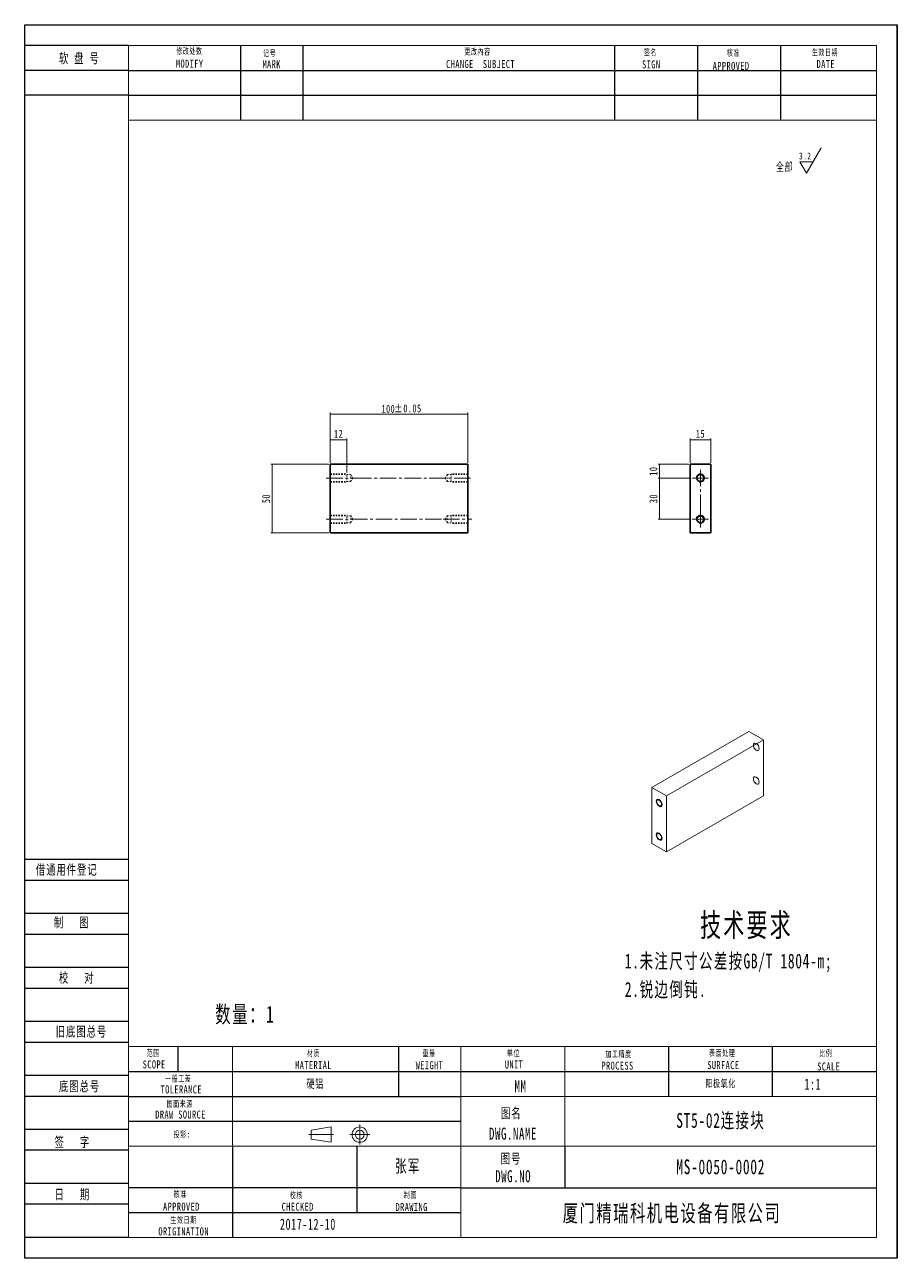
# Model space of a CAD drawing. Header units: millimetres. Extents: x 0 to 2755, y 0 to 898.
# Drawn here: x 702 to 1337, y 0 to 898 of the extents above; entities that cross this region are included whole.
import ezdxf

# ---------------------------------------------------------------- set-up
doc = ezdxf.new("R2010")
doc.units = ezdxf.units.MM
for name, pattern in [('AD_LTYPE3 0 mm', [16, 11, -1, 1, -1, 1, -1]), ('点画线', [18, 12, -2, 2, -2]), ('虚线', [2, 1, -1])]:
    doc.linetypes.add(name, pattern=pattern)
doc.layers.get('0').update_dxf_attribs({"lineweight": 35})
for name, color, linetype, lineweight in [('ACAD0', 7, 'Continuous', 0), ('ACADA-定位3-标高', 171, 'Continuous', 0), ('ACADA-构件3-柱砼', 9, 'Continuous', 0), ('ACADA-构件8-屋面', 7, 'Continuous', 0), ('EB0', 7, 'Continuous', 35), ('中心线层', 1, '点画线', 18), ('尺寸线层', 3, 'Continuous', 18), ('虚线层', 6, '虚线', 18)]:
    doc.layers.add(name, color=color, linetype=linetype, lineweight=lineweight)
doc.styles.add('标准', font='', dxfattribs={"width": 0.667})
doc.styles.get('标准').set_extended_font_data('宋体')
doc.dimstyles.new('标准', dxfattribs={"dimtxt": 5.779688, "dimasz": 3.5, "dimexe": 1, "dimexo": 1, "dimgap": 1.209086, "dimtad": 1, "dimdec": 1, "dimdsep": 46, "dimtxsty": '标准', "dimblk": '_CAXARROW', "dimcen": 0, "dimdle": 6, "dimazin": 2, "dimtfac": 0.707107, "dimtdec": 3, "dimtmove": 0, "dimatfit": 3, "dimfxl": 0, "dimfrac": 2, "dimtolj": 1, "dimlwd": 18, "dimarcsym": 0})

# ---------------------------------------------------------------- blocks, each defined once
blk = doc.blocks.new('*X40')
at = {"layer": '尺寸线层', "linetype": 'Continuous', "lineweight": 18}
for p, q in [((10.39, -2.26), (21.02, 16.15)), ((5.56, 6.11), (15.22, 6.11)), ((10.39, -2.26), (5.56, 6.11))]:
    blk.add_line(p, q, dxfattribs=at)
at = {"layer": '尺寸线层', "linetype": 'Continuous', "lineweight": 18, "line_spacing_factor": 1.15057, "style": '标准'}
for s, insert, char_height, width, attachment_point in [('\\T1.1;3.2', (13.89, 10.25), 4.986, 10.9085, 6), ('\\T1.1;全部', (-5.55, 2.04), 6.165, 27.4622, 5)]:
    blk.add_mtext(s, dxfattribs=dict(at, insert=insert, char_height=char_height, width=width, attachment_point=attachment_point))
blk = doc.blocks.new('*X41')
at = {"layer": '尺寸线层', "linetype": 'Continuous', "lineweight": 18}
for points in [[(924.58, 595.89), (928.08, 595.45), (928.08, 596.32)], [(936.58, 595.89), (933.08, 595.45), (933.08, 596.32)]]:
    blk.add_hatch(color=0, dxfattribs=at).paths.add_polyline_path(points, flags=0)
at = {"layer": '尺寸线层', "color": 0, "linetype": 'Continuous', "lineweight": 18}
for p, q in [((924.58, 579.02), (924.58, 596.89)), ((936.58, 595.89), (924.58, 595.89)), ((936.58, 572.02), (936.58, 596.89))]:
    blk.add_line(p, q, dxfattribs=at)
at = {"layer": '尺寸线层', "color": 0, "linetype": 'Continuous', "lineweight": 18, "insert": (930.58, 600.2), "char_height": 5.78, "width": 8.1213, "attachment_point": 5, "line_spacing_factor": 1.15057, "style": '标准'}
blk.add_mtext('\\T1.1;12', dxfattribs=at)
blk = doc.blocks.new('_CAXARROW')
blk.add_hatch(color=0).paths.add_polyline_path([(0, 0), (-1, 0.125), (-1, -0.125)], flags=0)
blk = doc.blocks.new('*X42')
at = {"layer": '尺寸线层', "linetype": 'Continuous', "lineweight": 18}
for points in [[(1164.03, 578.02), (1163.59, 574.52), (1164.46, 574.52)], [(1164.03, 568.02), (1163.59, 571.52), (1164.46, 571.52)]]:
    blk.add_hatch(color=0, dxfattribs=at).paths.add_polyline_path(points, flags=0)
at = {"layer": '尺寸线层', "color": 0, "linetype": 'Continuous', "lineweight": 18}
for p, q in [((1185.37, 578.02), (1163.03, 578.02)), ((1164.03, 568.02), (1164.03, 578.02)), ((1186.87, 568.02), (1163.03, 568.02))]:
    blk.add_line(p, q, dxfattribs=at)
at = {"layer": '尺寸线层', "color": 0, "linetype": 'Continuous', "lineweight": 18, "insert": (1159.72, 573.02), "char_height": 5.78, "width": 8.2177, "attachment_point": 5, "rotation": 90, "line_spacing_factor": 1.15057, "style": '标准'}
blk.add_mtext('\\T1.1;10', dxfattribs=at)
blk = doc.blocks.new('*X43')
at = {"layer": '尺寸线层', "linetype": 'Continuous', "lineweight": 18}
for points in [[(1164.03, 568.02), (1163.59, 564.52), (1164.46, 564.52)], [(1164.03, 538.02), (1163.59, 541.52), (1164.46, 541.52)]]:
    blk.add_hatch(color=0, dxfattribs=at).paths.add_polyline_path(points, flags=0)
at = {"layer": '尺寸线层', "color": 0, "linetype": 'Continuous', "lineweight": 18}
for p, q in [((1186.87, 568.02), (1163.03, 568.02)), ((1164.03, 538.02), (1164.03, 568.02)), ((1186.87, 538.02), (1163.03, 538.02))]:
    blk.add_line(p, q, dxfattribs=at)
at = {"layer": '尺寸线层', "color": 0, "linetype": 'Continuous', "lineweight": 18, "insert": (1159.72, 553.02), "char_height": 5.78, "width": 8.2177, "attachment_point": 5, "rotation": 90, "line_spacing_factor": 1.15057, "style": '标准'}
blk.add_mtext('\\T1.1;30', dxfattribs=at)
blk = doc.blocks.new('*X44')
at = {"layer": '尺寸线层', "linetype": 'Continuous', "lineweight": 18}
for points in [[(1186.37, 595.89), (1189.87, 596.32), (1189.87, 595.45)], [(1201.37, 595.89), (1197.87, 596.32), (1197.87, 595.45)]]:
    blk.add_hatch(color=0, dxfattribs=at).paths.add_polyline_path(points, flags=0)
at = {"layer": '尺寸线层', "color": 0, "linetype": 'Continuous', "lineweight": 18}
for p, q in [((1186.37, 579.02), (1186.37, 596.89)), ((1186.37, 595.89), (1201.37, 595.89)), ((1201.37, 579.02), (1201.37, 596.89))]:
    blk.add_line(p, q, dxfattribs=at)
at = {"layer": '尺寸线层', "color": 0, "linetype": 'Continuous', "lineweight": 18, "insert": (1193.87, 600.2), "char_height": 5.78, "width": 8.1213, "attachment_point": 5, "line_spacing_factor": 1.15057, "style": '标准'}
blk.add_mtext('\\T1.1;15', dxfattribs=at)
blk = doc.blocks.new('*X46')
at = {"color": 0, "attachment_point": 1, "line_spacing_factor": 1.15057, "style": '标准'}
for s, insert, char_height, width in [('\\T1.1;100', (961.79, 621.28), 5.78, 52.411), ('\\T1.1;%%P0.05', (971.07, 621.57), 5.7797, 35.0895)]:
    blk.add_mtext(s, dxfattribs=dict(at, insert=insert, char_height=char_height, width=width))
blk = doc.blocks.new('*X45')
at = {"layer": '尺寸线层', "linetype": 'Continuous', "lineweight": 18}
for points in [[(924.58, 614.6), (928.08, 614.16), (928.08, 615.03)], [(1024.58, 614.6), (1021.08, 614.16), (1021.08, 615.03)]]:
    blk.add_hatch(color=0, dxfattribs=at).paths.add_polyline_path(points, flags=0)
at = {"layer": '尺寸线层', "color": 0, "linetype": 'Continuous', "lineweight": 18}
for p, q in [((924.58, 579.02), (924.58, 615.6)), ((1024.58, 614.6), (924.58, 614.6)), ((1024.58, 579.02), (1024.58, 615.6))]:
    blk.add_line(p, q, dxfattribs=at)
blk.add_blockref('*X46', (0, 0), dxfattribs=at)
blk = doc.blocks.new('*X47')
at = {"layer": '尺寸线层', "linetype": 'Continuous', "lineweight": 18}
for points in [[(882.22, 578.02), (882.66, 574.52), (881.79, 574.52)], [(882.22, 528.02), (882.66, 531.52), (881.79, 531.52)]]:
    blk.add_hatch(color=0, dxfattribs=at).paths.add_polyline_path(points, flags=0)
at = {"layer": '尺寸线层', "color": 0, "linetype": 'Continuous', "lineweight": 18}
for p, q in [((923.58, 578.02), (881.22, 578.02)), ((882.22, 578.02), (882.22, 528.02)), ((923.58, 528.02), (881.22, 528.02))]:
    blk.add_line(p, q, dxfattribs=at)
at = {"layer": '尺寸线层', "color": 0, "linetype": 'Continuous', "lineweight": 18, "insert": (877.91, 553.02), "char_height": 5.78, "width": 8.2177, "attachment_point": 5, "rotation": 90, "line_spacing_factor": 1.15057, "style": '标准'}
blk.add_mtext('\\T1.1;50', dxfattribs=at)

msp = doc.modelspace()

# ---------------------------------------------------------------- linework, layer by layer
at = {"layer": 'ACAD0', "linetype": 'Continuous', "lineweight": 0}
for p, q in [((777.78, 882.92), (1322.04, 882.92)), ((777.78, 15.12), (777.78, 882.92)), ((1322.04, 882.92), (1322.04, 15.12)), ((777.78, 828.49), (1322.04, 828.49)), ((777.78, 154.21), (1322.04, 154.21)), ((853.37, 81.64), (853.37, 154.21)), ((1019.67, 15.12), (1019.67, 154.21)), ((1095.26, 81.64), (1095.26, 154.21)), ((1019.67, 117.92), (1322.04, 117.92)), ((777.78, 81.64), (1322.04, 81.64)), ((777.78, 15.12), (1322.04, 15.12))]:
    msp.add_line(p, q, dxfattribs=at)
at = {"layer": 'ACAD0', "color": 7, "linetype": 'Continuous', "lineweight": 15}
for p, q in [((1229.23, 383.56), (1158.52, 342.74)), ((1239.84, 377.44), (1169.13, 336.62)), ((1239.84, 377.44), (1229.23, 383.56)), ((1239.84, 336.61), (1239.84, 377.44)), ((1169.13, 336.62), (1158.52, 342.74)), ((1158.52, 342.74), (1158.52, 301.92)), ((1169.13, 336.62), (1169.13, 295.79)), ((1169.13, 295.79), (1239.84, 336.61)), ((1169.13, 295.79), (1158.52, 301.92))]:
    msp.add_line(p, q, dxfattribs=at)
at = {"layer": 'ACAD0', "color": 7, "linetype": 'Continuous', "lineweight": 0}
for points in [[(1232.41, 373.56), (1232.57, 372.53), (1233.03, 371.47), (1233.72, 370.54), (1234.53, 369.89), (1235.35, 369.6), (1236.03, 369.74), (1236.49, 370.27), (1236.66, 371.11), (1236.49, 372.14), (1236.03, 373.2), (1235.35, 374.13), (1234.53, 374.79), (1233.72, 375.07), (1233.03, 374.93), (1232.57, 374.4), (1232.41, 373.56)], [(1232.41, 349.06), (1232.57, 348.03), (1233.03, 346.97), (1233.72, 346.05), (1234.53, 345.39), (1235.35, 345.11), (1236.03, 345.24), (1236.49, 345.77), (1236.66, 346.62), (1236.49, 347.65), (1236.03, 348.71), (1235.35, 349.63), (1234.53, 350.29), (1233.72, 350.57), (1233.03, 350.44), (1232.57, 349.91), (1232.41, 349.06)], [(1165.95, 330.29), (1165.78, 329.45), (1165.32, 328.92), (1164.64, 328.78), (1163.82, 329.07), (1163.01, 329.72), (1162.32, 330.65), (1161.86, 331.71), (1161.7, 332.74), (1161.86, 333.58), (1162.32, 334.11), (1163.01, 334.25), (1163.82, 333.97), (1164.64, 333.31), (1165.32, 332.38), (1165.78, 331.32), (1165.95, 330.29)], [(1165.95, 305.79), (1165.78, 304.95), (1165.32, 304.42), (1164.64, 304.29), (1163.82, 304.57), (1163.01, 305.22), (1162.32, 306.15), (1161.86, 307.21), (1161.7, 308.24), (1161.86, 309.09), (1162.32, 309.62), (1163.01, 309.75), (1163.82, 309.47), (1164.64, 308.81), (1165.32, 307.89), (1165.78, 306.83), (1165.95, 305.79)]]:
    msp.add_lwpolyline(points, dxfattribs=at)
at = {"layer": 'ACAD0', "color": 7, "linetype": 'Continuous', "lineweight": 15}
for points in [[(1165.59, 330.5), (1165.56, 330.88), (1165.48, 331.28), (1165.34, 331.69), (1165.16, 332.09), (1164.93, 332.48), (1164.66, 332.83), (1164.37, 333.14), (1164.06, 333.4), (1163.74, 333.6), (1163.43, 333.73), (1163.13, 333.79), (1162.85, 333.78), (1162.6, 333.7), (1162.39, 333.54), (1162.23, 333.32), (1162.12, 333.04), (1162.06, 332.72), (1162.06, 332.35), (1162.12, 331.96), (1162.23, 331.55), (1162.39, 331.14), (1162.6, 330.75), (1162.85, 330.37), (1163.13, 330.04), (1163.43, 329.75), (1163.74, 329.52), (1164.06, 329.36), (1164.37, 329.26), (1164.66, 329.23), (1164.93, 329.28), (1165.16, 329.4), (1165.34, 329.59), (1165.48, 329.84), (1165.56, 330.15), (1165.59, 330.5)], [(1165.59, 306), (1165.56, 306.38), (1165.48, 306.78), (1165.34, 307.19), (1165.16, 307.59), (1164.93, 307.98), (1164.66, 308.33), (1164.37, 308.65), (1164.06, 308.91), (1163.74, 309.1), (1163.43, 309.24), (1163.13, 309.3), (1162.85, 309.29), (1162.6, 309.2), (1162.39, 309.04), (1162.23, 308.82), (1162.12, 308.55), (1162.06, 308.22), (1162.06, 307.85), (1162.12, 307.46), (1162.23, 307.05), (1162.39, 306.65), (1162.6, 306.25), (1162.85, 305.88), (1163.13, 305.54), (1163.43, 305.26), (1163.74, 305.03), (1164.06, 304.86), (1164.37, 304.76), (1164.66, 304.74), (1164.93, 304.79), (1165.16, 304.91), (1165.34, 305.1), (1165.48, 305.35), (1165.56, 305.65), (1165.59, 306)]]:
    msp.add_lwpolyline(points, dxfattribs=at)
at = {"layer": 'ACAD0', "color": 7, "linetype": 'Continuous', "lineweight": 0}
for centre in [(1193.87, 568.02), (1193.87, 568.02), (1193.87, 538.02), (1193.87, 538.02)]:
    msp.add_arc(centre, 3, 255, 195, dxfattribs=at)
at = {"layer": 'ACADA-构件3-柱砼', "linetype": 'ByBlock', "lineweight": -2, "ltscale": 0.2}
for p, q in [((702.18, 898.04), (1337.16, 898.04)), ((702.18, 0), (702.18, 898.04)), ((1337.16, 898.04), (1337.16, 0)), ((1337.16, 0), (1337.16, 898.04)), ((777.78, 882.92), (702.18, 882.92)), ((859.42, 828.49), (859.42, 882.92)), ((904.77, 828.49), (904.77, 882.92)), ((1131.55, 828.49), (1131.55, 882.92)), ((1192.02, 828.49), (1192.02, 882.92)), ((1252.5, 828.49), (1252.5, 882.92)), ((777.78, 864.78), (702.18, 864.78)), ((777.78, 864.78), (1322.04, 864.78)), ((777.78, 846.64), (702.18, 846.64)), ((777.78, 846.64), (1322.04, 846.64)), ((777.78, 290.28), (702.18, 290.28)), ((777.78, 275.16), (702.18, 275.16)), ((777.78, 250.97), (702.18, 250.97)), ((777.78, 235.85), (702.18, 235.85)), ((777.78, 211.66), (702.18, 211.66)), ((777.78, 196.54), (702.18, 196.54)), ((777.78, 172.35), (702.18, 172.35)), ((777.78, 157.23), (702.18, 157.23)), ((813.64, 154.24), (813.64, 136.07)), ((974.32, 117.92), (974.32, 154.21)), ((1170.86, 117.92), (1170.86, 154.21)), ((1246.45, 117.92), (1246.45, 154.21)), ((777.78, 136.07), (1322.04, 136.07)), ((777.78, 133.04), (702.18, 133.04)), ((777.78, 117.92), (702.18, 117.92)), ((777.78, 117.92), (1019.67, 117.92)), ((777.78, 99.78), (1019.67, 99.78)), ((777.78, 93.73), (702.18, 93.73)), ((853.37, 81.64), (853.37, 15.12)), ((944.08, 33.26), (944.08, 81.64)), ((1095.26, 81.64), (1095.26, 51.4)), ((777.78, 78.62), (702.18, 78.62)), ((777.78, 54.43), (702.18, 54.43)), ((1019.67, 51.4), (777.78, 51.4)), ((1019.67, 51.4), (1322.04, 51.4)), ((777.78, 39.31), (702.18, 39.31)), ((777.78, 33.26), (1019.67, 33.26)), ((777.78, 15.12), (702.18, 15.12)), ((1337.16, 0), (702.18, 0))]:
    msp.add_line(p, q, dxfattribs=at)
at = {"layer": 'ACADA-构件8-屋面', "linetype": 'Continuous', "lineweight": 18}
for p, q in [((908.91, 90.02), (926.88, 90.02)), ((910.61, 93.19), (925.18, 95.6)), ((910.61, 93.19), (910.61, 86.85)), ((925.18, 95.6), (925.18, 84.44)), ((938.71, 90.02), (953.26, 90.02)), ((945.98, 82.74), (945.98, 97.3)), ((910.61, 86.85), (925.18, 84.44))]:
    msp.add_line(p, q, dxfattribs=at)
for radius in [5.58, 3.17]:
    msp.add_circle((945.98, 90.02), radius, dxfattribs=at)
at = {"layer": 'EB0'}
for p, q in [((1024.58, 578.02), (924.58, 578.02)), ((924.58, 578.02), (924.58, 528.02)), ((1024.58, 528.02), (1024.58, 578.02)), ((1186.37, 578.02), (1186.37, 528.02)), ((1201.37, 578.02), (1186.37, 578.02)), ((1201.37, 578.02), (1201.37, 528.02)), ((924.58, 528.02), (1024.58, 528.02)), ((1201.37, 528.02), (1186.37, 528.02))]:
    msp.add_line(p, q, dxfattribs=at)
for centre in [(1193.87, 568.02), (1193.87, 538.02)]:
    msp.add_circle(centre, 2.5, dxfattribs=at)
at = {"layer": '中心线层', "linetype": '点画线', "lineweight": 18}
for p, q in [((921.58, 568.02), (942.58, 568.02)), ((942.58, 568.02), (1027.58, 568.02)), ((1187.87, 568.02), (1199.87, 568.02)), ((1193.87, 544.02), (1193.87, 574.02)), ((1193.87, 532.02), (1193.87, 544.02)), ((921.58, 538.02), (1006.58, 538.02)), ((1006.58, 538.02), (1027.58, 538.02)), ((1187.87, 538.02), (1199.87, 538.02))]:
    msp.add_line(p, q, dxfattribs=at)
at = {"layer": '虚线层', "color": 6, "linetype": '虚线', "lineweight": 18}
for p, q in [((924.58, 571.02), (936.58, 571.02)), ((939.58, 570.52), (924.58, 570.52)), ((936.58, 565.02), (936.58, 571.02)), ((939.58, 568.02), (939.58, 570.52)), ((941.08, 568.02), (939.58, 570.52)), ((939.58, 565.52), (939.58, 568.02)), ((939.58, 565.52), (941.08, 568.02)), ((1009.58, 570.52), (1008.08, 568.02)), ((1008.08, 568.02), (1009.58, 565.52)), ((1009.58, 570.52), (1009.58, 565.52)), ((1024.58, 570.52), (1009.58, 570.52)), ((1024.58, 571.02), (1012.58, 571.02)), ((1012.58, 571.02), (1012.58, 565.02)), ((924.58, 565.52), (939.58, 565.52)), ((924.58, 565.02), (936.58, 565.02)), ((1009.58, 565.52), (1024.58, 565.52)), ((1024.58, 565.02), (1012.58, 565.02)), ((924.58, 541.02), (936.58, 541.02)), ((939.58, 540.52), (924.58, 540.52)), ((936.58, 535.02), (936.58, 541.02)), ((939.58, 538.02), (939.58, 540.52)), ((941.08, 538.02), (939.58, 540.52)), ((1009.58, 540.52), (1008.08, 538.02)), ((1009.58, 540.52), (1009.58, 535.52)), ((1024.58, 540.52), (1009.58, 540.52)), ((1024.58, 541.02), (1012.58, 541.02)), ((1012.58, 541.02), (1012.58, 535.02)), ((924.58, 535.52), (939.58, 535.52)), ((924.58, 535.02), (936.58, 535.02)), ((939.58, 535.52), (939.58, 538.02)), ((939.58, 535.52), (941.08, 538.02)), ((1008.08, 538.02), (1009.58, 535.52)), ((1009.58, 535.52), (1024.58, 535.52)), ((1024.58, 535.02), (1012.58, 535.02))]:
    msp.add_line(p, q, dxfattribs=at)

# ---------------------------------------------------------------- block references
at = {"layer": 'ACAD0'}
msp.add_blockref('*X40', (1260.7, 792.15), dxfattribs=at)

# ---------------------------------------------------------------- texts
at = {"layer": 'ACADA-定位3-标高', "linetype": 'Continuous', "lineweight": 18, "line_spacing_factor": 1.15057, "style": '标准'}
for s, insert, char_height, width, attachment_point in [('\\T1.1;数量：1', (840.78, 170.13), 12.343, 62.3242, 7), ('\\T1.1;ST5-02连接块', (1208.65, 99.78), 10.7888, 226.7775, 5), ('\\T1.1;MS-0050-0002', (1208.65, 66.52), 10.7888, 226.7775, 5), ('\\T1.1;2017-12-10', (887.91, 20.63), 8.1581, 62.6768, 7)]:
    msp.add_mtext(s, dxfattribs=dict(at, insert=insert, char_height=char_height, width=width, attachment_point=attachment_point))
at = {"layer": 'ACADA-定位3-标高', "linetype": 'AD_LTYPE3 0 mm', "lineweight": 0, "insert": (1269.52, 122.54), "char_height": 8.155, "width": 17.3889, "attachment_point": 7, "line_spacing_factor": 1.15057, "style": '标准'}
msp.add_mtext('\\T1.1;1:1', dxfattribs=at)
at = {"layer": 'ACADA-构件8-屋面', "linetype": 'Continuous', "lineweight": 18, "line_spacing_factor": 1.15057, "style": '标准'}
for s, insert, char_height, width, attachment_point in [('\\T1.1;修改处数', (822.07, 878.58), 4.66, 33.1639, 5), ('\\T1.1;记号', (880.43, 876.99), 4.66, 23.2172, 5), ('\\T1.1;更改內容', (1031.74, 878.17), 4.66, 63.0333, 5), ('\\T1.1;签名', (1157.49, 877.63), 4.66, 23.2172, 5), ('\\T1.1;核准', (1217.86, 877.23), 4.66, 29.8548, 5), ('\\T1.1;生效日期', (1284.55, 877.63), 4.66, 26.5263, 5), ('\\T1.1;软 盘 号', (727.12, 877.26), 7.2817, 39.9865, 1), ('\\T1.1;MODIFY', (822.23, 869.58), 5.8253, 26.5457, 5), ('\\T1.1;MARK', (881.88, 869.23), 5.825, 19.908, 5), ('\\T1.1;CHANGE  SUBJECT', (1033.91, 869.35), 5.8253, 56.415, 5), ('\\T1.1;SIGN', (1158.11, 869.08), 5.825, 19.908, 5), ('\\T1.1;DATE', (1285.13, 869.35), 5.825, 19.908, 5), ('\\T1.1;APPROVED', (1216.2, 867.95), 5.8253, 26.5457, 5), ('\\T1.1;借通用件登记', (710.34, 286.58), 7.2817, 68.7052, 1), ('\\T1.1;制   图', (723.45, 248.2), 7.2817, 39.9865, 1), ('\\T1.1;校   对', (727.12, 207.91), 7.2817, 39.9865, 1), ('\\T1.1;旧底图总号', (724.77, 168.67), 7.2817, 114.0607, 1), ('\\T1.1;SCOPE', (796.42, 141.09), 5.8253, 16.7941, 5), ('\\T1.1;范围', (795.79, 149.23), 4.66, 14.7045, 5), ('\\T1.1;材质', (912.33, 149.03), 4.66, 24.0031, 5), ('\\T1.1;重量', (996.46, 149.05), 4.66, 27.1026, 5), ('\\T1.1;UNIT', (1058.23, 141.05), 5.825, 17.6142, 5), ('\\T1.1;单位', (1057.88, 149.18), 4.66, 20.9035, 5), ('\\T1.1;加工精度', (1134.3, 148.41), 4.66, 29.415, 5), ('\\T1.1;表面处理', (1209.72, 149.29), 4.66, 29.415, 5), ('\\T1.1;比例', (1285.08, 149.1), 4.66, 26.706, 5), ('\\T1.1;MATERIAL', (912.35, 140.63), 5.8253, 24.6273, 5), ('\\T1.1;WEIGHT', (996.74, 140.52), 5.8253, 24.4645, 5), ('\\T1.1;PROCESS', (1133.54, 140.21), 5.8253, 23.4816, 5), ('\\T1.1;SURFACE', (1210.54, 140.62), 5.8253, 23.3188, 5), ('\\T1.1;SCALE', (1287.23, 139.63), 5.8253, 24.2143, 5), ('\\T1.1;底图总号', (727.12, 128.9), 7.282, 39.9865, 1), ('\\T1.1;TOLERANCE', (816.12, 122.9), 5.8253, 29.5178, 5), ('\\T1.1;一般工差', (813.9, 130.55), 4.66, 32.5145, 5), ('\\T1.1;   MM', (1056.45, 125.09), 8.738, 35.7494, 5), ('\\T1.1;图面来源', (815, 112.24), 4.66, 38.7136, 5), ('\\T1.1;图名', (1056.24, 105.33), 7.282, 22.0567, 5), ('\\T1.1;投影:', (816.7, 90.05), 4.66, 174.2608, 5), ('\\T1.1;签   字', (723.95, 88.31), 7.2817, 39.9865, 1), ('\\T1.1;张军', (980.93, 66.66), 9.235, 120.948, 5), ('\\T1.1;图号', (1056.03, 72.19), 7.282, 36.0046, 5), ('\\T1.1;日   期', (723.95, 50.21), 7.2817, 39.9865, 1), ('\\T1.1;核准', (815.35, 46.52), 4.66, 27.1026, 5), ('\\T1.1;校核', (899.91, 45.72), 4.66, 24.0031, 5), ('\\T1.1;制图', (982.91, 45.92), 4.66, 30.2021, 5), ('\\T1.1;APPROVED', (816.22, 37.54), 5.8253, 27.2324, 5), ('\\T1.1;CHECKED', (900.85, 37.54), 5.8253, 23.4816, 5), ('\\T1.1;DRAWING', (983.73, 37.34), 5.8253, 22.6675, 5), ('\\T1.1;生效日期', (817.81, 27.66), 4.66, 38.7136, 5), ('\\T1.1;ORIGINATION', (817.86, 19.58), 5.8253, 32.9189, 5)]:
    msp.add_mtext(s, dxfattribs=dict(at, insert=insert, char_height=char_height, width=width, attachment_point=attachment_point))
at = {"layer": '尺寸线层', "linetype": 'Continuous', "lineweight": 18, "line_spacing_factor": 1.15057, "style": '标准'}
for s, insert, char_height, width, attachment_point in [('\\T1.1;技术要求', (1193.62, 251.08), 16.86, 116.357, 1), ('\\T1.1;1.未注尺寸公差按GB/T 1804-m;\\P2.锐边倒钝.', (1138.86, 221.81), 10.7888, 206.3231, 1), ('\\T1.1;硬铝', (913.62, 126.71), 6.157, 64.8512, 5), ('\\T1.1;阳极氧化', (1208.65, 127), 5.394, 75.5925, 5), ('\\T1.1;DRAW SOURCE', (815.6, 104.62), 5.8253, 75.5406, 5), ('\\T1.1;DWG.NAME', (1057.47, 90.71), 8.738, 75.5925, 5), ('\\T1.1;DWG.NO', (1057.63, 59.73), 8.738, 75.9174, 5)]:
    msp.add_mtext(s, dxfattribs=dict(at, insert=insert, char_height=char_height, width=width, attachment_point=attachment_point))
at = {"layer": '尺寸线层', "color": 1, "linetype": 'Continuous', "lineweight": 18, "insert": (1093.63, 25.35), "char_height": 12.2317, "width": 234.3278, "attachment_point": 7, "line_spacing_factor": 1.15057, "style": '标准'}
msp.add_mtext('\\T1.1;厦门精瑞科机电设备有限公司', dxfattribs=at)

# ---------------------------------------------------------------- dimensions: what is measured, and where the dimension line sits
at = {"layer": '尺寸线层'}
for base, p1, p2, override, picture, middle in [((924.58, 614.6), (1024.58, 578.02), (924.58, 578.02), {"dimsah": 1, "dimtol": 1, "dimtp": 0.05, "dimtm": -0.05, "dimtfac": 1, "dimtfill": 1, "dimtzin": 8}, '*X45', (974.58, 614.6)), ((924.58, 595.89), (936.58, 571.02), (924.58, 578.02), {"dimsah": 1, "dimtfill": 1, "dimtzin": 8}, '*X41', (930.58, 595.89)), ((1201.37, 595.89), (1186.37, 578.02), (1201.37, 578.02), {"dimsah": 1, "dimtfill": 1, "dimtzin": 8}, '*X44', (1193.87, 595.89))]:
    dim = msp.add_linear_dim(base=base, p1=p1, p2=p2, dimstyle='标准', override=override, dxfattribs=at)
    dim.commit()
    dim.dimension.update_dxf_attribs({"geometry": picture, "text_midpoint": middle})
for base, p1, p2, picture, middle in [((882.22, 528.02), (924.58, 578.02), (924.58, 528.02), '*X47', (882.22, 553.02)), ((1164.03, 578.02), (1187.87, 568.02), (1186.37, 578.02), '*X42', (1164.03, 573.02)), ((1164.03, 568.02), (1187.87, 538.02), (1187.87, 568.02), '*X43', (1164.03, 553.02))]:
    dim = msp.add_linear_dim(base=base, p1=p1, p2=p2, angle=90, dimstyle='标准', override={"dimsah": 1, "dimtfill": 1, "dimtzin": 8}, dxfattribs=at)
    dim.commit()
    dim.dimension.update_dxf_attribs({"geometry": picture, "text_midpoint": middle})

doc.saveas('drawing.dxf')
